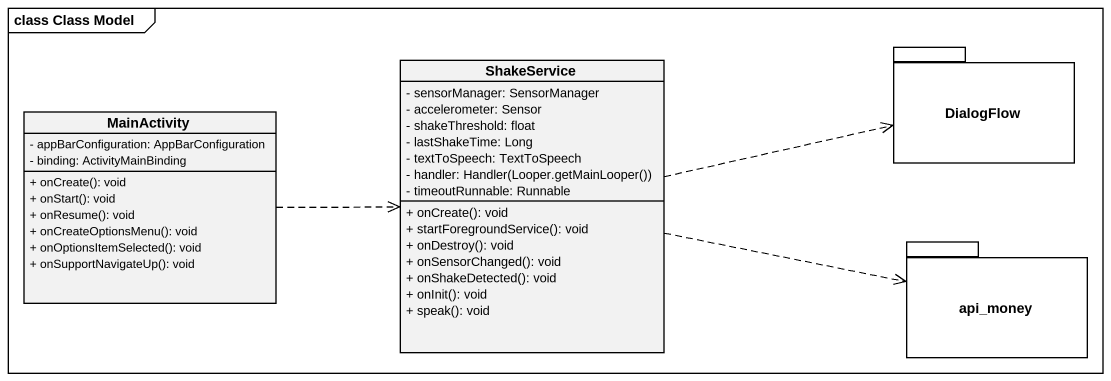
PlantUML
@startuml
mainframe class Class Model
hide circle
hide empty members
skinparam classAttributeIconSize 0
class ShakeService {
  - sensorManager: SensorManager
  - accelerometer: Sensor
  - shakeThreshold: float
  - lastShakeTime: Long
  - textToSpeech: TextToSpeech
  {field} - handler: Handler(Looper.getMainLooper())
  - timeoutRunnable: Runnable
  + onCreate(): void
  + startForegroundService(): void
  + onDestroy(): void
  + onSensorChanged(): void
  + onShakeDetected(): void
  + onInit(): void
  + speak(): void
}
package DialogFlow {
}
class MainActivity {
  - appBarConfiguration: AppBarConfiguration
  - binding: ActivityMainBinding
  + onCreate(): void
  + onStart(): void
  + onResume(): void
  + onCreateOptionsMenu(): void
  + onOptionsItemSelected(): void
  + onSupportNavigateUp(): void
}
package api_money {
}
ShakeService .right.> DialogFlow
ShakeService .right.> api_money
MainActivity .right.> ShakeService
@enduml
